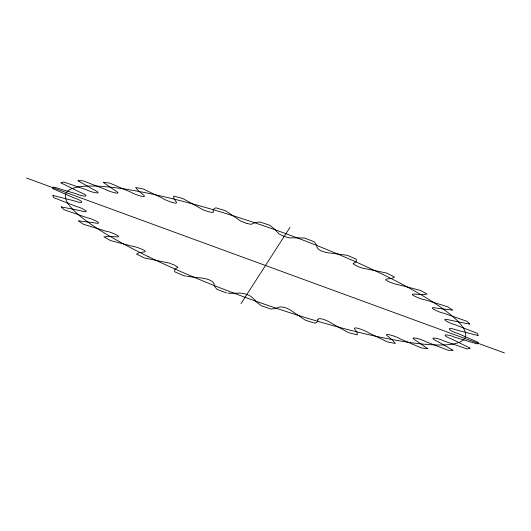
<?xml version="1.0" encoding="UTF-8"?>
<svg xmlns="http://www.w3.org/2000/svg" width="531" height="531" viewBox="0 0 531 531"><rect width="100%" height="100%" fill="white"/><g stroke="black" fill="none" stroke-linecap="round" stroke-linejoin="round"><path stroke-width="0.8" d="M240.988 303.652L290.012 227.348M353.732 263.164L353.161 263.595L353.739 264.365L358.133 266.622L362.859 268.255L367.379 269.091A35.404 6.146 19.7 0 1 368.056 269.184L386.548 273.047A226.352 39.307 19.7 0 1 394.526 276.93L391.838 278.324L387.988 278.894A35.404 6.146 19.7 0 1 387.53 278.901C380.189 279.253 397.215 285.094 398.874 284.808A35.404 6.146 19.7 0 1 399.684 284.981L420.472 290.444A226.352 39.307 19.7 0 1 427.077 294.154L421.979 294.552L416.185 294.254A35.404 6.146 19.7 0 1 415.554 294.181C405.226 292.959 422.643 299.942 424.541 299.69A35.404 6.146 19.7 0 1 425.444 299.929L447.626 306.752A226.352 39.307 19.7 0 1 452.565 310.124L437.79 308.352A35.404 6.146 19.7 0 1 437.02 308.199C424.588 305.677 440.252 312.912 443.252 313.071A35.404 6.146 19.7 0 1 444.215 313.363L466.815 321.255A226.352 39.307 19.7 0 1 469.875 324.142L451.874 320.578A35.404 6.146 19.7 0 1 450.992 320.359C437.69 316.788 449.199 323.412 454.197 324.368A35.404 6.146 19.7 0 1 455.173 324.713L477.21 333.322A226.352 39.307 19.7 0 1 478.258 335.592L457.802 330.395A35.404 6.146 19.7 0 1 456.859 330.116C445.403 326.12 448.064 330.421 456.892 333.103A35.404 6.146 19.7 0 1 457.841 333.475L478.345 342.422A226.352 39.307 19.7 0 1 477.342 343.988L455.332 337.377A35.404 6.146 19.7 0 1 454.357 337.052C447.799 334.006 438.885 333.959 451.231 338.878A35.404 6.146 19.7 0 1 452.107 339.263L470.181 348.163A226.352 39.307 19.7 0 1 467.167 348.947L444.566 341.221A35.404 6.146 19.7 0 1 443.604 340.856C439.894 338.619 425.676 335.698 437.444 341.446A35.404 6.146 19.7 0 1 438.214 341.825L453.076 350.294A226.352 39.307 19.7 0 1 448.177 350.261L425.968 341.752A35.404 6.146 19.7 0 1 425.065 341.373C422.942 339.694 406.255 334.915 416.145 340.69A35.404 6.146 19.7 0 1 416.775 341.055L427.767 348.714A226.352 39.307 19.7 0 1 421.202 347.871L400.361 338.957A35.404 6.146 19.7 0 1 399.558 338.566C398.529 337.258 380.621 331.284 388.261 336.654A35.404 6.146 19.7 0 1 388.725 336.986L392.628 340.232L395.369 343.497A226.352 39.307 19.7 0 1 387.424 341.884L368.859 332.944A35.404 6.146 19.7 0 1 368.189 332.572C366.868 331.231 351.157 324.985 355.013 329.505A35.404 6.146 19.7 0 1 355.285 329.784L357.084 332.419L357.297 334.875A226.352 39.307 19.7 0 1 348.316 332.552L332.844 323.983A35.404 6.146 19.7 0 1 332.326 323.644C328.835 321.441 320.213 316.974 317.73 319.284M353.951 263.104L354.17 263.044A35.404 6.146 19.7 0 0 354.442 262.951L356.182 261.537L356.334 259.214A226.352 39.307 19.7 0 0 347.34 255.325L331.948 253.227A35.404 6.146 19.7 0 0 331.437 253.214C326.811 252.769 318.719 251.375 316.934 247.287A35.404 6.146 19.7 0 0 317.007 247.121L316.562 244.924L314.179 241.764A226.352 39.307 19.7 0 0 304.548 238.041L292.933 237.808A35.404 6.146 19.7 0 0 292.608 237.875L289.714 237.948L284.888 236.594M238.85 293.012C243.948 293.192 250.055 294.818 253.546 298.668A35.404 6.146 19.7 0 0 253.679 298.907L256.294 301.787L261.113 305.644A226.352 39.307 19.7 0 0 270.949 309.042L275.715 308.498L278.277 307.403A35.404 6.146 19.7 0 0 278.403 307.257C283.262 305.836 289.495 309.188 293.55 312.175A35.404 6.146 19.7 0 0 293.882 312.474L305.59 320.293A226.352 39.307 19.7 0 0 315.208 323.22L317.531 321.686L317.93 319.781A35.404 6.146 19.7 0 0 317.85 319.562L317.803 319.45M238.625 293.066L238.392 293.125A35.404 6.146 19.7 0 1 238.067 293.192L230.122 293.278M229.837 293.258L227.806 293.092M189.852 276.744L199.052 277.773A35.404 6.146 19.7 0 0 199.563 277.786C204.329 278.224 212.088 279.618 214.086 283.673A35.404 6.146 19.7 0 0 213.993 283.879L214.438 286.076L216.821 289.236A226.352 39.307 19.7 0 0 226.452 292.959M189.507 276.684L187.363 276.339M186.454 276.18L183.66 275.675A226.352 39.307 19.7 0 1 174.666 271.786L174.818 269.463L176.557 268.049A35.404 6.146 19.7 0 1 176.83 267.956L177.779 267.564L177.606 266.947L174.148 264.956L168.885 262.951L163.621 261.909A35.404 6.146 19.7 0 1 162.944 261.816L144.452 257.953A226.352 39.307 19.7 0 1 136.474 254.07L139.162 252.676L143.012 252.106A35.404 6.146 19.7 0 1 143.47 252.099C150.817 251.794 133.586 245.807 132.126 246.192A35.404 6.146 19.7 0 1 131.316 246.019L110.528 240.556A226.352 39.307 19.7 0 1 103.923 236.846L109.021 236.448L114.815 236.746A35.404 6.146 19.7 0 1 115.446 236.819C125.283 237.848 108.563 231.104 106.459 231.31A35.404 6.146 19.7 0 1 105.556 231.071L83.374 224.248A226.352 39.307 19.7 0 1 78.435 220.876L93.21 222.648A35.404 6.146 19.7 0 1 93.98 222.801C106.134 225.117 90.901 218.175 87.748 217.929A35.404 6.146 19.7 0 1 86.785 217.637L64.185 209.745A226.352 39.307 19.7 0 1 61.125 206.858L79.126 210.422A35.404 6.146 19.7 0 1 80.008 210.641C93.37 214.325 81.761 207.548 76.803 206.632A35.404 6.146 19.7 0 1 75.827 206.287L53.79 197.678A226.352 39.307 19.7 0 1 52.742 195.408L73.198 200.605A35.404 6.146 19.7 0 1 74.141 200.884C85.737 204.933 82.776 200.539 74.108 197.897A35.404 6.146 19.7 0 1 73.159 197.525L52.655 188.578A226.352 39.307 19.7 0 1 53.658 187.012L75.667 193.623A35.404 6.146 19.7 0 1 76.643 193.948C83.128 196.941 92.228 197.193 79.769 192.122A35.404 6.146 19.7 0 1 78.893 191.737L60.819 182.837A226.352 39.307 19.7 0 1 63.833 182.053L86.434 189.779A35.404 6.146 19.7 0 1 87.396 190.144C91.1 192.322 105.39 195.448 93.556 189.554A35.404 6.146 19.7 0 1 92.786 189.175L77.924 180.706A226.352 39.307 19.7 0 1 82.823 180.739L105.032 189.248A35.404 6.146 19.7 0 1 105.934 189.627C108.005 191.193 124.845 196.264 114.855 190.31A35.404 6.146 19.7 0 1 114.225 189.945L103.233 182.286A226.352 39.307 19.7 0 1 109.798 183.129L130.639 192.043A35.404 6.146 19.7 0 1 131.442 192.434C132.876 193.755 149.788 199.749 142.739 194.346A35.404 6.146 19.7 0 1 142.275 194.014L138.372 190.768L135.631 187.503A226.352 39.307 19.7 0 1 143.576 189.116L162.141 198.056A35.404 6.146 19.7 0 1 162.811 198.428C164.086 199.689 179.797 206.088 175.987 201.495A35.404 6.146 19.7 0 1 175.715 201.216L173.916 198.581L173.703 196.125A226.352 39.307 19.7 0 1 182.684 198.448L198.156 207.017A35.404 6.146 19.7 0 1 198.674 207.355L202.908 209.778L208.238 211.67L212.579 212.526L213.329 212.241L213.15 211.438A35.404 6.146 19.7 0 1 213.07 211.219L213.469 209.314L215.792 207.78A226.352 39.307 19.7 0 1 225.41 210.707L237.118 218.526A35.404 6.146 19.7 0 1 237.45 218.825L240.775 221.115L246.265 223.232M246.523 223.319L250.911 224.328L252.597 223.743A35.404 6.146 19.7 0 1 252.723 223.597L255.285 222.502L260.051 221.958A226.352 39.307 19.7 0 1 269.887 225.356L274.706 229.213L277.321 232.093A35.404 6.146 19.7 0 1 277.454 232.332L279.173 234.091L283.567 236.116M284.623 236.501L283.833 236.209M26.55 178.058L504.45 352.942M148.242 256.599A212.208 36.851 19.7 0 0 464.625 338.366A212.208 36.851 19.7 0 0 183.633 201.534A212.208 36.851 19.7 0 0 148.242 256.599"/></g></svg>
